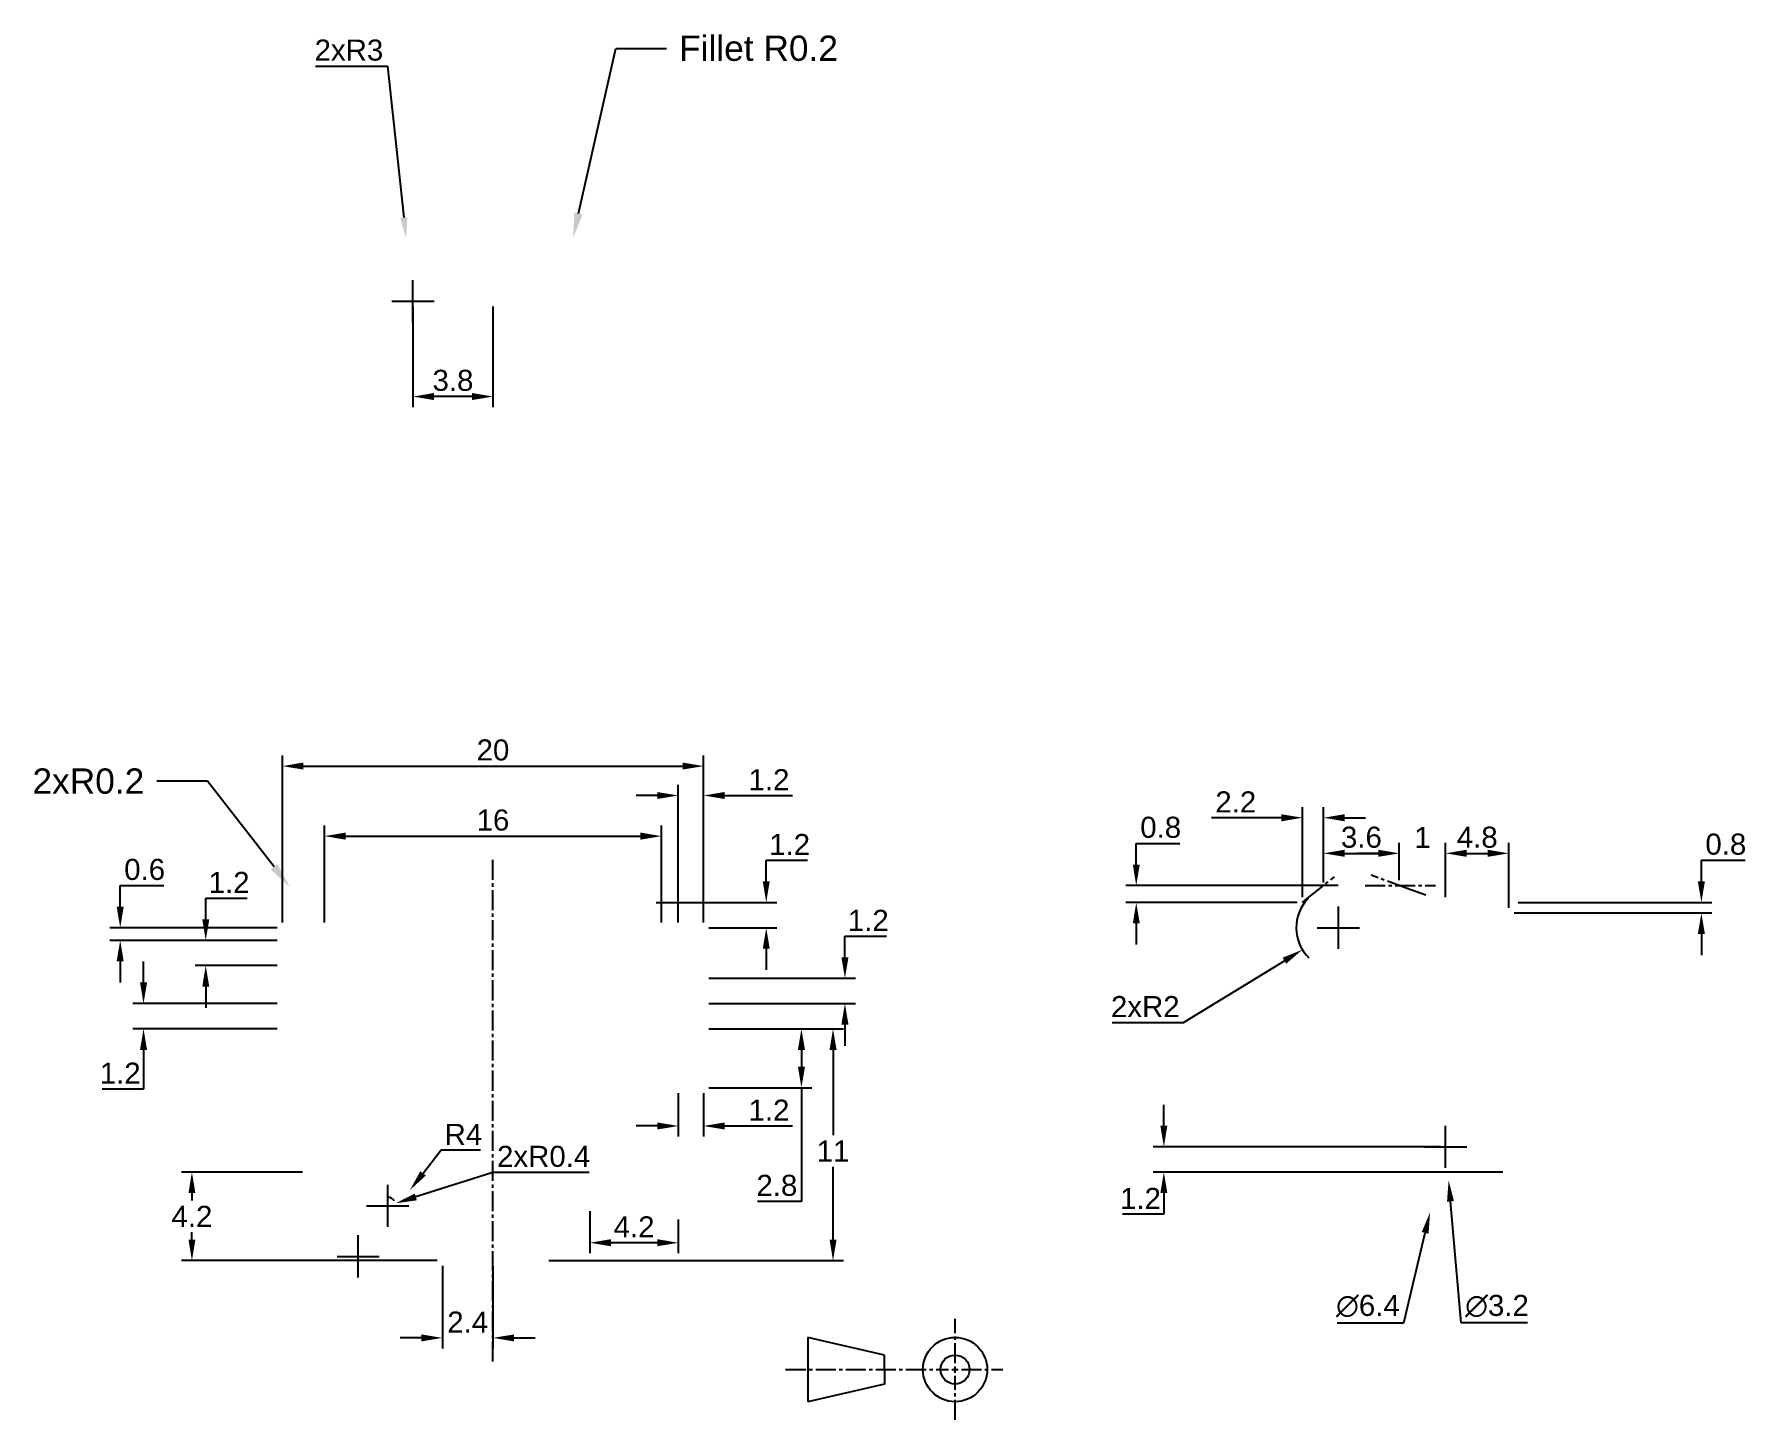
# Paper-space layout 'Layout1' of a CAD drawing. Header units: millimetres. Extents: x 23 to 185, y 15 to 147.
import ezdxf
from ezdxf import colors
from ezdxf.entities.mleader import LeaderData, LeaderLine
from ezdxf.math import Vec2, Vec3

# ---------------------------------------------------------------- set-up
doc = ezdxf.new("R2010")
doc.units = ezdxf.units.MM
doc.linetypes.add('CENTER2', pattern=[28.575, 19.05, -3.175, 3.175, -3.175])
doc.styles.get("Standard").update_dxf_attribs({"font": 'arial.ttf'})
doc.dimstyles.new('ISO-25', dxfattribs={"dimscale": 0.8, "dimtxt": 2.5, "dimasz": 2.5, "dimexe": 1.25, "dimexo": 0.625, "dimtad": 1, "dimtih": 1, "dimtoh": 1, "dimdsep": 46, "dimtxsty": 'Standard', "dimcen": 2.5, "dimadec": 0, "dimazin": 0, "dimtfac": 1, "dimtofl": 0, "dimtmove": 0, "dimatfit": 3, "dimfxl": 1, "dimarcsym": 0})

# ---------------------------------------------------------------- blocks, each defined once
blk = doc.blocks.new('*D10')
at = {"color": 0, "lineweight": -2, "transparency": 16777216}
for p, q in [((46.42, 62.59), (46.42, 78.43)), ((86.42, 62.59), (86.42, 78.43)), ((48.42, 77.43), (84.42, 77.43))]:
    blk.add_line(p, q, dxfattribs=at)
at = {"color": 0, "transparency": 16777216}
for points in [[(48.42, 77.77), (48.42, 77.1), (46.42, 77.43)], [(84.42, 77.77), (84.42, 77.1), (86.42, 77.43)]]:
    blk.add_solid(points, dxfattribs=at)
at = {"layer": 'Defpoints', "color": 0, "transparency": 16777216}
for p in [(86.42, 77.43), (46.42, 62.09), (86.42, 62.09)]:
    blk.add_point(p, dxfattribs=at)
at = {"color": 0, "transparency": 16777216, "insert": (66.42, 78.95), "char_height": 2, "attachment_point": 5}
blk.add_mtext('20', dxfattribs=at)
blk = doc.blocks.new('*D11')
at = {"color": 0, "lineweight": -2, "transparency": 16777216}
for p, q in [((92.37, 66.49), (92.37, 68.49)), ((92.37, 68.49), (96.3, 68.49)), ((81.92, 64.49), (93.37, 64.49)), ((86.92, 62.09), (93.37, 62.09)), ((92.37, 60.09), (92.37, 58.09))]:
    blk.add_line(p, q, dxfattribs=at)
at = {"color": 0, "transparency": 16777216}
for points in [[(92.04, 66.49), (92.7, 66.49), (92.37, 64.49)], [(92.04, 60.09), (92.7, 60.09), (92.37, 62.09)]]:
    blk.add_solid(points, dxfattribs=at)
at = {"layer": 'Defpoints', "color": 0, "transparency": 16777216}
for p in [(81.42, 64.49), (86.42, 62.09), (92.37, 62.09)]:
    blk.add_point(p, dxfattribs=at)
at = {"color": 0, "transparency": 16777216, "insert": (94.59, 69.99), "char_height": 2, "attachment_point": 5}
blk.add_mtext('1.2', dxfattribs=at)
blk = doc.blocks.new('*D12')
at = {"color": 0, "lineweight": -2, "transparency": 16777216}
for p, q in [((84.02, 62.59), (84.02, 75.64)), ((86.42, 62.59), (86.42, 75.64)), ((82.02, 74.64), (80.02, 74.64)), ((88.42, 74.64), (94.85, 74.64))]:
    blk.add_line(p, q, dxfattribs=at)
at = {"color": 0, "transparency": 16777216}
for points in [[(82.02, 74.97), (82.02, 74.31), (84.02, 74.64)], [(88.42, 74.97), (88.42, 74.31), (86.42, 74.64)]]:
    blk.add_solid(points, dxfattribs=at)
at = {"layer": 'Defpoints', "color": 0, "transparency": 16777216}
for p in [(86.42, 74.64), (84.02, 62.09), (86.42, 62.09)]:
    blk.add_point(p, dxfattribs=at)
at = {"color": 0, "transparency": 16777216, "insert": (92.63, 76.14), "char_height": 2, "attachment_point": 5}
blk.add_mtext('1.2', dxfattribs=at)
blk = doc.blocks.new('*D14')
at = {"color": 0, "lineweight": -2, "transparency": 16777216}
for p, q in [((31.02, 64.09), (31.02, 66.09)), ((31.02, 66.09), (35.16, 66.09)), ((45.92, 62.09), (30.02, 62.09)), ((45.92, 60.89), (30.02, 60.89)), ((31.02, 58.89), (31.02, 56.89))]:
    blk.add_line(p, q, dxfattribs=at)
at = {"color": 0, "transparency": 16777216}
for points in [[(30.68, 64.09), (31.35, 64.09), (31.02, 62.09)], [(30.68, 58.89), (31.35, 58.89), (31.02, 60.89)]]:
    blk.add_solid(points, dxfattribs=at)
at = {"layer": 'Defpoints', "color": 0, "transparency": 16777216}
for p in [(31.02, 62.09), (46.42, 62.09), (46.42, 60.89)]:
    blk.add_point(p, dxfattribs=at)
at = {"color": 0, "transparency": 16777216, "insert": (33.34, 67.61), "char_height": 2, "attachment_point": 5}
blk.add_mtext('0.6', dxfattribs=at)
blk = doc.blocks.new('*D15')
at = {"color": 0, "lineweight": -2, "transparency": 16777216}
for p, q in [((99.84, 59.29), (99.84, 61.29)), ((99.84, 61.29), (103.78, 61.29)), ((86.92, 57.29), (100.84, 57.29)), ((86.92, 54.89), (100.84, 54.89)), ((99.84, 52.89), (99.84, 50.89))]:
    blk.add_line(p, q, dxfattribs=at)
at = {"color": 0, "transparency": 16777216}
for points in [[(99.51, 59.29), (100.18, 59.29), (99.84, 57.29)], [(99.51, 52.89), (100.18, 52.89), (99.84, 54.89)]]:
    blk.add_solid(points, dxfattribs=at)
at = {"layer": 'Defpoints', "color": 0, "transparency": 16777216}
for p in [(86.42, 57.29), (99.84, 57.29), (86.42, 54.89)]:
    blk.add_point(p, dxfattribs=at)
at = {"color": 0, "transparency": 16777216, "insert": (102.06, 62.79), "char_height": 2, "attachment_point": 5}
blk.add_mtext('1.2', dxfattribs=at)
blk = doc.blocks.new('*D16')
at = {"color": 0, "lineweight": -2, "transparency": 16777216}
for p, q in [((33.23, 56.89), (33.23, 58.89)), ((45.92, 54.89), (32.23, 54.89)), ((45.92, 52.49), (32.23, 52.49)), ((33.23, 50.49), (33.23, 46.77)), ((33.23, 46.77), (29.3, 46.77))]:
    blk.add_line(p, q, dxfattribs=at)
at = {"color": 0, "transparency": 16777216}
for points in [[(32.9, 56.89), (33.57, 56.89), (33.23, 54.89)], [(32.9, 50.49), (33.57, 50.49), (33.23, 52.49)]]:
    blk.add_solid(points, dxfattribs=at)
at = {"layer": 'Defpoints', "color": 0, "transparency": 16777216}
for p in [(33.23, 54.89), (46.42, 54.89), (46.42, 52.49)]:
    blk.add_point(p, dxfattribs=at)
at = {"color": 0, "transparency": 16777216, "insert": (31.02, 48.28), "char_height": 2, "attachment_point": 5}
blk.add_mtext('1.2', dxfattribs=at)
blk = doc.blocks.new('*D17')
at = {"color": 0, "lineweight": -2, "transparency": 16777216}
for p, q in [((39.14, 62.89), (39.14, 64.89)), ((39.14, 64.89), (43.08, 64.89)), ((45.92, 60.89), (38.14, 60.89)), ((45.92, 58.49), (38.14, 58.49)), ((39.14, 56.49), (39.14, 54.49))]:
    blk.add_line(p, q, dxfattribs=at)
at = {"color": 0, "transparency": 16777216}
for points in [[(38.81, 62.89), (39.48, 62.89), (39.14, 60.89)], [(38.81, 56.49), (39.48, 56.49), (39.14, 58.49)]]:
    blk.add_solid(points, dxfattribs=at)
at = {"layer": 'Defpoints', "color": 0, "transparency": 16777216}
for p in [(39.14, 60.89), (46.42, 60.89), (46.42, 58.49)]:
    blk.add_point(p, dxfattribs=at)
at = {"color": 0, "transparency": 16777216, "insert": (41.36, 66.39), "char_height": 2, "attachment_point": 5}
blk.add_mtext('1.2', dxfattribs=at)
blk = doc.blocks.new('*D18')
at = {"color": 0, "lineweight": -2, "transparency": 16777216}
for p, q in [((86.92, 52.49), (99.71, 52.49)), ((98.71, 50.49), (98.71, 42.39)), ((98.71, 32.49), (98.71, 39.39)), ((71.72, 30.49), (99.71, 30.49))]:
    blk.add_line(p, q, dxfattribs=at)
at = {"color": 0, "transparency": 16777216}
for points in [[(98.38, 50.49), (99.05, 50.49), (98.71, 52.49)], [(98.38, 32.49), (99.05, 32.49), (98.71, 30.49)]]:
    blk.add_solid(points, dxfattribs=at)
at = {"layer": 'Defpoints', "color": 0, "transparency": 16777216}
for p in [(86.42, 52.49), (71.22, 30.49), (98.71, 30.49)]:
    blk.add_point(p, dxfattribs=at)
at = {"color": 0, "transparency": 16777216, "insert": (98.71, 40.89), "char_height": 2, "attachment_point": 5}
blk.add_mtext('11', dxfattribs=at)
blk = doc.blocks.new('*D21')
at = {"color": 0, "lineweight": -2, "transparency": 16777216}
for p, q in [((61.62, 29.99), (61.62, 22.15)), ((66.42, 29.99), (66.42, 22.15)), ((59.62, 23.15), (57.62, 23.15)), ((68.42, 23.15), (70.42, 23.15))]:
    blk.add_line(p, q, dxfattribs=at)
at = {"color": 0, "transparency": 16777216}
for points in [[(59.62, 23.48), (59.62, 22.82), (61.62, 23.15)], [(68.42, 23.48), (68.42, 22.82), (66.42, 23.15)]]:
    blk.add_solid(points, dxfattribs=at)
at = {"layer": 'Defpoints', "color": 0, "transparency": 16777216}
for p in [(61.62, 30.49), (66.42, 30.49), (61.62, 23.15)]:
    blk.add_point(p, dxfattribs=at)
at = {"color": 0, "transparency": 16777216, "insert": (64.02, 24.65), "char_height": 2, "attachment_point": 5}
blk.add_mtext('2.4', dxfattribs=at)
blk = doc.blocks.new('*U22')
at = {"color": 0, "linetype": 'CENTER2', "ltscale": 0.1, "transparency": 16777216}
blk.add_line((0, -15.99), (0, 31.75), dxfattribs=at)
blk = doc.blocks.new('*D23')
at = {"color": 0, "lineweight": -2, "transparency": 16777216}
for p, q in [((48.32, 38.89), (36.83, 38.89)), ((37.83, 36.89), (37.83, 36.19)), ((37.83, 32.49), (37.83, 33.19)), ((61.12, 30.49), (36.83, 30.49))]:
    blk.add_line(p, q, dxfattribs=at)
at = {"color": 0, "transparency": 16777216}
for points in [[(37.5, 36.89), (38.16, 36.89), (37.83, 38.89)], [(37.5, 32.49), (38.16, 32.49), (37.83, 30.49)]]:
    blk.add_solid(points, dxfattribs=at)
at = {"layer": 'Defpoints', "color": 0, "transparency": 16777216}
for p in [(37.83, 38.89), (48.82, 38.89), (61.62, 30.49)]:
    blk.add_point(p, dxfattribs=at)
at = {"color": 0, "transparency": 16777216, "insert": (37.83, 34.69), "char_height": 2, "attachment_point": 5}
blk.add_mtext('4.2', dxfattribs=at)
blk = doc.blocks.new('*D24')
at = {"color": 0, "lineweight": -2, "transparency": 16777216}
for p, q in [((61.5, 40.97), (59.78, 38.77)), ((65.22, 40.97), (61.5, 40.97)), ((53.62, 28.89), (53.62, 32.89)), ((51.62, 30.89), (55.62, 30.89))]:
    blk.add_line(p, q, dxfattribs=at)
at = {"color": 0, "transparency": 16777216}
blk.add_solid([(59.51, 38.97), (60.04, 38.56), (58.54, 37.19)], dxfattribs=at)
at = {"layer": 'Defpoints', "color": 0, "transparency": 16777216}
for p in [(58.54, 37.19), (53.62, 30.89)]:
    blk.add_point(p, dxfattribs=at)
at = {"color": 0, "transparency": 16777216, "insert": (63.61, 42.47), "char_height": 2, "attachment_point": 5}
blk.add_mtext('R4', dxfattribs=at)
blk = doc.blocks.new('*D25')
at = {"color": 0, "lineweight": -2, "transparency": 16777216}
for p, q in [((86.92, 52.49), (96.71, 52.49)), ((95.71, 50.49), (95.71, 48.89)), ((86.92, 46.89), (96.71, 46.89)), ((95.71, 46.89), (95.71, 36.1)), ((95.71, 36.1), (91.54, 36.1))]:
    blk.add_line(p, q, dxfattribs=at)
at = {"color": 0, "transparency": 16777216}
for points in [[(95.38, 50.49), (96.05, 50.49), (95.71, 52.49)], [(95.38, 48.89), (96.05, 48.89), (95.71, 46.89)]]:
    blk.add_solid(points, dxfattribs=at)
at = {"layer": 'Defpoints', "color": 0, "transparency": 16777216}
for p in [(86.42, 52.49), (86.42, 46.89), (95.71, 46.89)]:
    blk.add_point(p, dxfattribs=at)
at = {"color": 0, "transparency": 16777216, "insert": (93.38, 37.62), "char_height": 2, "attachment_point": 5}
blk.add_mtext('2.8', dxfattribs=at)
blk = doc.blocks.new('*D26')
at = {"color": 0, "lineweight": -2, "transparency": 16777216}
for p, q in [((84.02, 46.39), (84.02, 42.27)), ((86.42, 46.39), (86.42, 42.27)), ((82.02, 43.27), (80.02, 43.27)), ((88.42, 43.27), (94.85, 43.27))]:
    blk.add_line(p, q, dxfattribs=at)
at = {"color": 0, "transparency": 16777216}
for points in [[(82.02, 43.6), (82.02, 42.93), (84.02, 43.27)], [(88.42, 43.6), (88.42, 42.93), (86.42, 43.27)]]:
    blk.add_solid(points, dxfattribs=at)
at = {"layer": 'Defpoints', "color": 0, "transparency": 16777216}
for p in [(84.02, 46.89), (86.42, 46.89), (86.42, 43.27)]:
    blk.add_point(p, dxfattribs=at)
at = {"color": 0, "transparency": 16777216, "insert": (92.63, 44.77), "char_height": 2, "attachment_point": 5}
blk.add_mtext('1.2', dxfattribs=at)
blk = doc.blocks.new('*D27')
at = {"color": 0, "lineweight": -2, "transparency": 16777216}
for p, q in [((130.13, 43.29), (130.13, 45.29)), ((156.39, 41.29), (129.13, 41.29)), ((162.33, 38.89), (129.13, 38.89)), ((130.13, 36.89), (130.13, 34.89)), ((130.13, 34.89), (126.2, 34.89))]:
    blk.add_line(p, q, dxfattribs=at)
at = {"color": 0, "transparency": 16777216}
for points in [[(129.8, 43.29), (130.46, 43.29), (130.13, 41.29)], [(129.8, 36.89), (130.46, 36.89), (130.13, 38.89)]]:
    blk.add_solid(points, dxfattribs=at)
at = {"layer": 'Defpoints', "color": 0, "transparency": 16777216}
for p in [(156.89, 41.29), (130.13, 38.89), (162.83, 38.89)]:
    blk.add_point(p, dxfattribs=at)
at = {"color": 0, "transparency": 16777216, "insert": (127.91, 36.39), "char_height": 2, "attachment_point": 5}
blk.add_mtext('1.2', dxfattribs=at)
blk = doc.blocks.new('*D28')
at = {"color": 0, "lineweight": -2, "transparency": 16777216}
for p, q in [((156.89, 39.29), (156.89, 43.29)), ((154.89, 41.29), (158.89, 41.29)), ((152.91, 24.59), (154.94, 33.12)), ((146.6, 24.59), (152.91, 24.59))]:
    blk.add_line(p, q, dxfattribs=at)
at = {"color": 0, "transparency": 16777216}
blk.add_solid([(154.62, 33.2), (155.27, 33.04), (155.41, 35.06)], dxfattribs=at)
at = {"layer": 'Defpoints', "color": 0, "transparency": 16777216}
for p in [(158.38, 47.51), (155.41, 35.06)]:
    blk.add_point(p, dxfattribs=at)
at = {"color": 0, "transparency": 16777216, "insert": (149.51, 26.17), "char_height": 2, "attachment_point": 5}
blk.add_mtext('∅6.4', dxfattribs=at)
blk = doc.blocks.new('*D29')
at = {"color": 0, "lineweight": -2, "transparency": 16777216}
for p, q in [((156.89, 39.29), (156.89, 43.29)), ((154.89, 41.29), (158.89, 41.29)), ((158.37, 24.59), (157.35, 36.11)), ((164.66, 24.59), (158.37, 24.59))]:
    blk.add_line(p, q, dxfattribs=at)
at = {"color": 0, "transparency": 16777216}
blk.add_solid([(157.68, 36.14), (157.02, 36.08), (157.17, 38.1)], dxfattribs=at)
at = {"layer": 'Defpoints', "color": 0, "transparency": 16777216}
for p in [(156.61, 44.48), (157.17, 38.1)]:
    blk.add_point(p, dxfattribs=at)
at = {"color": 0, "transparency": 16777216, "insert": (161.77, 26.17), "char_height": 2, "attachment_point": 5}
blk.add_mtext('∅3.2', dxfattribs=at)
blk = doc.blocks.new('*D30')
at = {"color": 0, "lineweight": -2, "transparency": 16777216}
for p, q in [((75.62, 35.19), (75.62, 31.18)), ((84.02, 34.39), (84.02, 31.18)), ((82.02, 32.18), (77.62, 32.18))]:
    blk.add_line(p, q, dxfattribs=at)
at = {"color": 0, "transparency": 16777216}
for points in [[(77.62, 32.52), (77.62, 31.85), (75.62, 32.18)], [(82.02, 32.52), (82.02, 31.85), (84.02, 32.18)]]:
    blk.add_solid(points, dxfattribs=at)
at = {"layer": 'Defpoints', "color": 0, "transparency": 16777216}
for p in [(75.62, 35.69), (84.02, 34.89), (75.62, 32.18)]:
    blk.add_point(p, dxfattribs=at)
at = {"color": 0, "transparency": 16777216, "insert": (79.82, 33.69), "char_height": 2, "attachment_point": 5}
blk.add_mtext('4.2', dxfattribs=at)
blk = doc.blocks.new('*D31')
at = {"color": 0, "lineweight": -2, "transparency": 16777216}
for p, q in [((127.51, 68.09), (127.51, 70.09)), ((127.51, 70.09), (131.65, 70.09)), ((146.2, 66.09), (126.51, 66.09)), ((142.79, 64.49), (126.51, 64.49)), ((127.51, 62.49), (127.51, 60.49))]:
    blk.add_line(p, q, dxfattribs=at)
at = {"color": 0, "transparency": 16777216}
for points in [[(127.18, 68.09), (127.84, 68.09), (127.51, 66.09)], [(127.18, 62.49), (127.84, 62.49), (127.51, 64.49)]]:
    blk.add_solid(points, dxfattribs=at)
at = {"layer": 'Defpoints', "color": 0, "transparency": 16777216}
for p in [(127.51, 66.09), (146.7, 66.09), (143.29, 64.49)]:
    blk.add_point(p, dxfattribs=at)
at = {"color": 0, "transparency": 16777216, "insert": (129.83, 71.61), "char_height": 2, "attachment_point": 5}
blk.add_mtext('0.8', dxfattribs=at)
blk = doc.blocks.new('*D32')
at = {"color": 0, "lineweight": -2, "transparency": 16777216}
for p, q in [((50.42, 62.59), (50.42, 71.78)), ((82.42, 62.59), (82.42, 71.78)), ((52.42, 70.78), (80.42, 70.78))]:
    blk.add_line(p, q, dxfattribs=at)
at = {"color": 0, "transparency": 16777216}
for points in [[(52.42, 71.12), (52.42, 70.45), (50.42, 70.78)], [(80.42, 71.12), (80.42, 70.45), (82.42, 70.78)]]:
    blk.add_solid(points, dxfattribs=at)
at = {"layer": 'Defpoints', "color": 0, "transparency": 16777216}
for p in [(82.42, 70.78), (50.42, 62.09), (82.42, 62.09)]:
    blk.add_point(p, dxfattribs=at)
at = {"color": 0, "transparency": 16777216, "insert": (66.42, 72.3), "char_height": 2, "attachment_point": 5}
blk.add_mtext('16', dxfattribs=at)
blk = doc.blocks.new('*D33')
at = {"color": 0, "lineweight": -2, "transparency": 16777216}
for p, q in [((143.29, 64.99), (143.29, 73.53)), ((145.29, 66.59), (145.29, 73.53)), ((141.29, 72.53), (134.64, 72.53)), ((147.29, 72.53), (149.29, 72.53))]:
    blk.add_line(p, q, dxfattribs=at)
at = {"color": 0, "transparency": 16777216}
for points in [[(141.29, 72.86), (141.29, 72.19), (143.29, 72.53)], [(147.29, 72.86), (147.29, 72.19), (145.29, 72.53)]]:
    blk.add_solid(points, dxfattribs=at)
at = {"layer": 'Defpoints', "color": 0, "transparency": 16777216}
for p in [(145.29, 72.53), (145.29, 66.09), (143.29, 64.49)]:
    blk.add_point(p, dxfattribs=at)
at = {"color": 0, "transparency": 16777216, "insert": (136.96, 74.03), "char_height": 2, "attachment_point": 5}
blk.add_mtext('2.2', dxfattribs=at)
blk = doc.blocks.new('*D34')
at = {"color": 0, "lineweight": -2, "transparency": 16777216}
for p, q in [((145.29, 66.39), (145.29, 70.15)), ((152.49, 66.59), (152.49, 70.15)), ((147.29, 69.15), (150.49, 69.15))]:
    blk.add_line(p, q, dxfattribs=at)
at = {"color": 0, "transparency": 16777216}
for points in [[(147.29, 69.49), (147.29, 68.82), (145.29, 69.15)], [(150.49, 69.49), (150.49, 68.82), (152.49, 69.15)]]:
    blk.add_solid(points, dxfattribs=at)
at = {"layer": 'Defpoints', "color": 0, "transparency": 16777216}
for p in [(152.49, 69.15), (145.29, 65.89), (152.49, 66.09)]:
    blk.add_point(p, dxfattribs=at)
at = {"color": 0, "transparency": 16777216, "insert": (148.89, 70.67), "char_height": 2, "attachment_point": 5}
blk.add_mtext('3.6', dxfattribs=at)
blk = doc.blocks.new('*D35')
at = {"color": 0, "lineweight": -2, "transparency": 16777216}
for p, q in [((152.49, 66.59), (152.49, 70.15)), ((156.89, 64.99), (156.89, 70.15)), ((150.49, 69.15), (148.49, 69.15)), ((158.89, 69.15), (160.89, 69.15))]:
    blk.add_line(p, q, dxfattribs=at)
at = {"color": 0, "transparency": 16777216}
for points in [[(150.49, 69.49), (150.49, 68.82), (152.49, 69.15)], [(158.89, 69.49), (158.89, 68.82), (156.89, 69.15)]]:
    blk.add_solid(points, dxfattribs=at)
at = {"layer": 'Defpoints', "color": 0, "transparency": 16777216}
for p in [(156.89, 69.15), (152.49, 66.09), (156.89, 64.49)]:
    blk.add_point(p, dxfattribs=at)
at = {"color": 0, "transparency": 16777216, "insert": (154.69, 70.66), "char_height": 2, "attachment_point": 5}
blk.add_mtext('1', dxfattribs=at)
blk = doc.blocks.new('*D36')
at = {"color": 0, "lineweight": -2, "transparency": 16777216}
for p, q in [((146.7, 60.09), (146.7, 64.09)), ((144.7, 62.09), (148.7, 62.09)), ((132.01, 53.09), (141.58, 58.96)), ((125.22, 53.09), (132.01, 53.09))]:
    blk.add_line(p, q, dxfattribs=at)
blk.add_arc((146.7, 62.09), 4, 135.8218, 225.8194, dxfattribs=at)
at = {"color": 0, "transparency": 16777216}
blk.add_solid([(141.41, 59.24), (141.75, 58.67), (143.28, 60)], dxfattribs=at)
at = {"layer": 'Defpoints', "color": 0, "transparency": 16777216}
for p in [(146.7, 62.09), (143.28, 60)]:
    blk.add_point(p, dxfattribs=at)
at = {"color": 0, "transparency": 16777216, "insert": (128.37, 54.6), "char_height": 2, "attachment_point": 5}
blk.add_mtext('2xR2', dxfattribs=at)
blk = doc.blocks.new('*D39')
at = {"color": 0, "lineweight": -2, "transparency": 16777216}
for p, q in [((156.89, 64.99), (156.89, 70.15)), ((162.89, 63.99), (162.89, 70.15)), ((158.89, 69.15), (160.89, 69.15))]:
    blk.add_line(p, q, dxfattribs=at)
at = {"color": 0, "transparency": 16777216}
for points in [[(158.89, 69.49), (158.89, 68.82), (156.89, 69.15)], [(160.89, 69.49), (160.89, 68.82), (162.89, 69.15)]]:
    blk.add_solid(points, dxfattribs=at)
at = {"layer": 'Defpoints', "color": 0, "transparency": 16777216}
for p in [(162.89, 69.15), (156.89, 64.49), (162.89, 63.49)]:
    blk.add_point(p, dxfattribs=at)
at = {"color": 0, "transparency": 16777216, "insert": (159.89, 70.67), "char_height": 2, "attachment_point": 5}
blk.add_mtext('4.8', dxfattribs=at)
blk = doc.blocks.new('*D40')
at = {"color": 0, "lineweight": -2, "transparency": 16777216}
for p, q in [((181.18, 66.49), (181.18, 68.49)), ((181.18, 68.49), (185.32, 68.49)), ((163.39, 63.49), (182.18, 63.49)), ((163.79, 64.49), (182.18, 64.49)), ((181.18, 61.49), (181.18, 59.49))]:
    blk.add_line(p, q, dxfattribs=at)
at = {"color": 0, "transparency": 16777216}
for points in [[(180.84, 66.49), (181.51, 66.49), (181.18, 64.49)], [(180.84, 61.49), (181.51, 61.49), (181.18, 63.49)]]:
    blk.add_solid(points, dxfattribs=at)
at = {"layer": 'Defpoints', "color": 0, "transparency": 16777216}
for p in [(162.89, 63.49), (163.29, 64.49), (181.18, 64.49)]:
    blk.add_point(p, dxfattribs=at)
at = {"color": 0, "transparency": 16777216, "insert": (183.5, 70.01), "char_height": 2, "attachment_point": 5}
blk.add_mtext('0.8', dxfattribs=at)
blk = doc.blocks.new('*D41')
at = {"color": 0, "lineweight": -2, "transparency": 16777216}
for p, q in [((49.58, 143.87), (56.4, 143.87)), ((56.4, 143.87), (57.95, 129.51)), ((58.82, 119.56), (58.82, 123.56)), ((56.82, 121.56), (60.82, 121.56))]:
    blk.add_line(p, q, dxfattribs=at)
at = {"color": 0, "transparency": 16777216}
blk.add_solid([(58.29, 129.55), (57.62, 129.47), (58.17, 127.52)], dxfattribs=at)
at = {"layer": 'Defpoints', "color": 0, "transparency": 16777216}
for p in [(58.17, 127.52), (58.82, 121.56)]:
    blk.add_point(p, dxfattribs=at)
at = {"color": 0, "transparency": 16777216, "insert": (52.74, 145.39), "char_height": 2, "attachment_point": 5}
blk.add_mtext('2xR3', dxfattribs=at)
blk = doc.blocks.new('*D42')
at = {"color": 0, "lineweight": -2, "transparency": 16777216}
for p, q in [((58.82, 121.06), (58.82, 111.51)), ((66.42, 121.06), (66.42, 111.51)), ((64.42, 112.51), (60.82, 112.51))]:
    blk.add_line(p, q, dxfattribs=at)
at = {"color": 0, "transparency": 16777216}
for points in [[(60.82, 112.85), (60.82, 112.18), (58.82, 112.51)], [(64.42, 112.85), (64.42, 112.18), (66.42, 112.51)]]:
    blk.add_solid(points, dxfattribs=at)
at = {"layer": 'Defpoints', "color": 0, "transparency": 16777216}
for p in [(58.82, 121.56), (66.42, 121.56), (58.82, 112.51)]:
    blk.add_point(p, dxfattribs=at)
at = {"color": 0, "transparency": 16777216, "insert": (62.62, 114.04), "char_height": 2, "attachment_point": 5}
blk.add_mtext('3.8', dxfattribs=at)
blk = doc.blocks.new('*D43')
at = {"color": 0, "lineweight": -2, "transparency": 16777216}
for p, q in [((56.42, 33.69), (56.42, 37.69)), ((66.42, 38.84), (59.09, 36.53)), ((75.55, 38.84), (66.42, 38.84)), ((54.42, 35.69), (58.42, 35.69))]:
    blk.add_line(p, q, dxfattribs=at)
blk.add_arc((56.42, 35.69), 0.8, 35.8099, 89.1317, dxfattribs=at)
at = {"color": 0, "transparency": 16777216}
blk.add_solid([(58.99, 36.85), (59.19, 36.21), (57.18, 35.93)], dxfattribs=at)
at = {"layer": 'Defpoints', "color": 0, "transparency": 16777216}
for p in [(57.18, 35.93), (56.42, 35.69)]:
    blk.add_point(p, dxfattribs=at)
at = {"color": 0, "transparency": 16777216, "insert": (71.23, 40.37), "char_height": 2, "attachment_point": 5}
blk.add_mtext('2xR0.4', dxfattribs=at)
blk = doc.blocks.new('*U47')
at = {"color": 0, "linetype": 'CENTER2', "ltscale": 0.1, "transparency": 16777216}
for p, q in [((0, 0.61), (0, 4.81)), ((-16.09, 0), (-0.61, 0)), ((0.61, 0), (4.54, 0)), ((0, -4.77), (0, -0.61))]:
    blk.add_line(p, q, dxfattribs=at)
at = {"color": 0, "linetype": 'Continuous', "ltscale": 0.1, "transparency": 16777216}
for p, q in [((-0.3, 0), (0.3, 0)), ((0, -0.3), (0, 0.3))]:
    blk.add_line(p, q, dxfattribs=at)

psp = doc.layouts.get("Layout1")

# ---------------------------------------------------------------- linework, layer by layer
at = {"linetype": 'CENTER2', "ltscale": 0.1}
for p, q in [((143.744, 64.851), (146.349, 66.935)), ((153.154, 65.849), (149.802, 67.068)), ((146.695, 66.09), (144.174, 66.09)), ((149.241, 66.09), (155.921, 66.09))]:
    psp.add_line(p, q, dxfattribs=at)
for p, q in [((155.023, 65.169), (153.154, 65.849)), ((143.292, 64.49), (143.744, 64.851)), ((96.33, 23.195), (96.33, 17.095)), ((103.589, 21.52), (96.33, 23.195)), ((103.589, 20.145), (103.589, 21.52)), ((103.589, 20.145), (103.589, 18.77)), ((103.589, 18.77), (96.33, 17.095))]:
    psp.add_line(p, q)
for radius in [3.05, 1.375]:
    psp.add_circle((110.301, 20.145), radius)

# ---------------------------------------------------------------- block references
for name, p in [('*U22', (66.416, 36.89)), ('*U47', (110.301, 20.145))]:
    psp.add_blockref(name, p, dxfattribs=at)

# ---------------------------------------------------------------- dimensions: what is measured, and where the dimension line sits
for center, mpoint, picture, middle in [((58.816, 121.556), (58.169, 127.521), '*D41', (52.742, 143.865)), ((146.695, 62.09), (143.285, 60), '*D36', (128.367, 53.094)), ((56.416, 35.69), (57.179, 35.93), '*D43', (71.234, 38.845))]:
    dim = psp.add_radius_dim(center=center, mpoint=mpoint, text='2x<>', dimstyle='ISO-25', override={"dimlfac": -0.5})
    dim.commit()
    dim.dimension.update_dxf_attribs({"geometry": picture, "text_midpoint": middle, "dimtype": 164})
for base, p1, p2, picture, middle in [((58.816, 112.515), (66.416, 121.556), (58.816, 121.556), '*D42', (62.616, 114.037)), ((86.416, 77.433), (46.416, 62.09), (86.416, 62.09), '*D10', (66.416, 78.954)), ((86.416, 74.639), (84.016, 62.09), (86.416, 62.09), '*D12', (92.632, 76.143)), ((82.416, 70.784), (50.416, 62.09), (82.416, 62.09), '*D32', (66.416, 72.305)), ((75.616, 32.182), (84.016, 34.89), (75.616, 35.69), '*D30', (79.816, 33.686)), ((61.616, 23.15), (66.416, 30.49), (61.616, 30.49), '*D21', (64.016, 24.654))]:
    dim = psp.add_linear_dim(base=base, p1=p1, p2=p2, dimstyle='ISO-25', override={"dimlfac": -0.5})
    dim.commit()
    dim.dimension.update_dxf_attribs({"geometry": picture, "text_midpoint": middle})
dim = psp.add_linear_dim(base=(145.292, 72.528), p1=(143.292, 64.49), p2=(145.292, 66.09), text='2.2', dimstyle='ISO-25')
dim.commit()
dim.dimension.update_dxf_attribs({"geometry": '*D33', "text_midpoint": (136.965, 72.528), "dimtype": 160})
for base, p1, p2, picture, middle in [((127.51, 66.09), (143.292, 64.49), (146.695, 66.09), '*D31', (129.832, 71.611)), ((31.018, 62.09), (46.416, 60.89), (46.416, 62.09), '*D14', (33.338, 67.611)), ((39.143, 60.89), (46.416, 58.49), (46.416, 60.89), '*D17', (41.359, 66.394)), ((99.845, 57.29), (86.416, 54.89), (86.416, 57.29), '*D15', (102.061, 62.794)), ((130.13, 38.89), (156.892, 41.29), (162.825, 38.89), '*D27', (127.914, 36.394)), ((37.83, 38.89), (61.616, 30.49), (48.816, 38.89), '*D23', (37.83, 34.69))]:
    dim = psp.add_linear_dim(base=base, p1=p1, p2=p2, angle=90, dimstyle='ISO-25', override={"dimlfac": -0.5})
    dim.commit()
    dim.dimension.update_dxf_attribs({"geometry": picture, "text_midpoint": middle})
for base, p1, p2, text, picture, middle in [((152.492, 69.152), (145.292, 65.893), (152.492, 66.09), '3.6', '*D34', (148.892, 70.674)), ((156.892, 69.152), (152.492, 66.09), (156.892, 64.49), '1', '*D35', (154.692, 70.656))]:
    dim = psp.add_linear_dim(base=base, p1=p1, p2=p2, text=text, dimstyle='ISO-25')
    dim.commit()
    dim.dimension.update_dxf_attribs({"geometry": picture, "text_midpoint": middle})
dim = psp.add_linear_dim(base=(162.892, 69.152), p1=(156.892, 64.49), p2=(162.892, 63.49), text='4.8', dimstyle='ISO-25', override={"dimlfac": -0.5})
dim.commit()
dim.dimension.update_dxf_attribs({"geometry": '*D39', "text_midpoint": (159.892, 70.673)})
for base, p1, p2, picture, middle in [((92.371, 62.09), (81.42, 64.49), (86.416, 62.09), '*D11', (94.587, 68.49)), ((33.234, 54.89), (46.416, 52.49), (46.416, 54.89), '*D16', (31.018, 46.773)), ((98.715, 30.49), (86.416, 52.49), (71.216, 30.49), '*D18', (98.715, 40.89)), ((95.715, 46.89), (86.416, 52.49), (86.416, 46.89), '*D25', (93.375, 36.098))]:
    dim = psp.add_linear_dim(base=base, p1=p1, p2=p2, angle=90, dimstyle='ISO-25', override={"dimlfac": -0.5})
    dim.commit()
    dim.dimension.update_dxf_attribs({"geometry": picture, "text_midpoint": middle, "dimtype": 160})
dim = psp.add_linear_dim(base=(181.176, 64.49), p1=(162.892, 63.49), p2=(163.292, 64.49), angle=90, text='0.8', dimstyle='ISO-25', override={"dimlfac": -0.5})
dim.commit()
dim.dimension.update_dxf_attribs({"geometry": '*D40', "text_midpoint": (183.499, 70.011)})
for p1, p2, picture, middle in [((158.377, 47.515), (155.407, 35.064), '*D28', (149.505, 24.594)), ((156.611, 44.477), (157.174, 38.102), '*D29', (161.766, 24.594))]:
    dim = psp.add_diameter_dim_2p(p1=p1, p2=p2, dimstyle='ISO-25', override={"dimlfac": -0.5})
    dim.commit()
    dim.dimension.update_dxf_attribs({"geometry": picture, "text_midpoint": middle, "dimtype": 163})
dim = psp.add_linear_dim(base=(86.416, 43.266), p1=(84.016, 46.89), p2=(86.416, 46.89), dimstyle='ISO-25', override={"dimlfac": -0.5})
dim.commit()
dim.dimension.update_dxf_attribs({"geometry": '*D26', "text_midpoint": (92.632, 43.266), "dimtype": 160})
dim = psp.add_radius_dim(center=(53.616, 30.89), mpoint=(58.545, 37.191), dimstyle='ISO-25', override={"dimlfac": -0.5})
dim.commit()
dim.dimension.update_dxf_attribs({"geometry": '*D24', "text_midpoint": (63.611, 40.971), "dimtype": 164})

# ---------------------------------------------------------------- leaders
ml = psp.add_multileader_mtext('Standard')
ml.set_content('Fillet R0.2', color=256)
ml.set_leader_properties()
ml.build(insert=Vec2(0, 0))
ml.multileader.update_dxf_attribs({"arrow_head_size": 2.4, "scale": 0.6})
ctx = ml.context
ctx.base_point, ctx.scale, ctx.char_height, ctx.arrow_head_size, ctx.landing_gap_size, ctx.plane_origin = Vec3(82.892, 145.559), 0.6, 2.4, 2.4, 1.2, Vec3(74.016, 127.556)
notes = []
notes.append((ctx, [(0, (1, 1, 0), (78.092, 145.559), (1, 0), 4.8, [(0, [(74.016, 127.556)], 0, [])])]))
ctx.mtext.insert, ctx.mtext.flow_direction = Vec3(84.092, 146.78), 5
ml = psp.add_multileader_mtext('Standard')
ml.set_content('2xR0.2', color=256)
ml.set_leader_properties()
ml.build(insert=Vec2(0, 0))
ml.multileader.update_dxf_attribs({"arrow_head_size": 2.4, "scale": 0.6})
ctx = ml.context
ctx.base_point, ctx.scale, ctx.char_height, ctx.arrow_head_size, ctx.landing_gap_size, ctx.plane_origin = Vec3(21.759, 75.99), 0.6, 2.4, 2.4, 1.2, Vec3(47.114, 65.969)
ctx.text_align_type = 2
notes.append((ctx, [(0, (1, 1, 0), (39.307, 75.99), (-1, 0), 4.8, [(0, [(47.114, 65.969)], 0, [])])]))
ctx.mtext.insert, ctx.mtext.alignment, ctx.mtext.flow_direction = Vec3(33.307, 77.21), 3, 5
for ctx, leaders in notes:
    for number, flags, end, landing, length, lines in leaders:
        leader = LeaderData()
        leader.index, (leader.has_last_leader_line, leader.has_dogleg_vector, leader.attachment_direction) = number, flags
        leader.last_leader_point, leader.dogleg_vector, leader.dogleg_length = Vec3(end), Vec3(landing), length
        for number, points, colour, breaks in lines:
            line = LeaderLine()
            line.index, line.vertices, line.color, line.breaks = number, Vec3.list(points), colors.encode_raw_color(colour), breaks
            leader.lines.append(line)
        ctx.leaders.append(leader)

doc.saveas('drawing.dxf')
